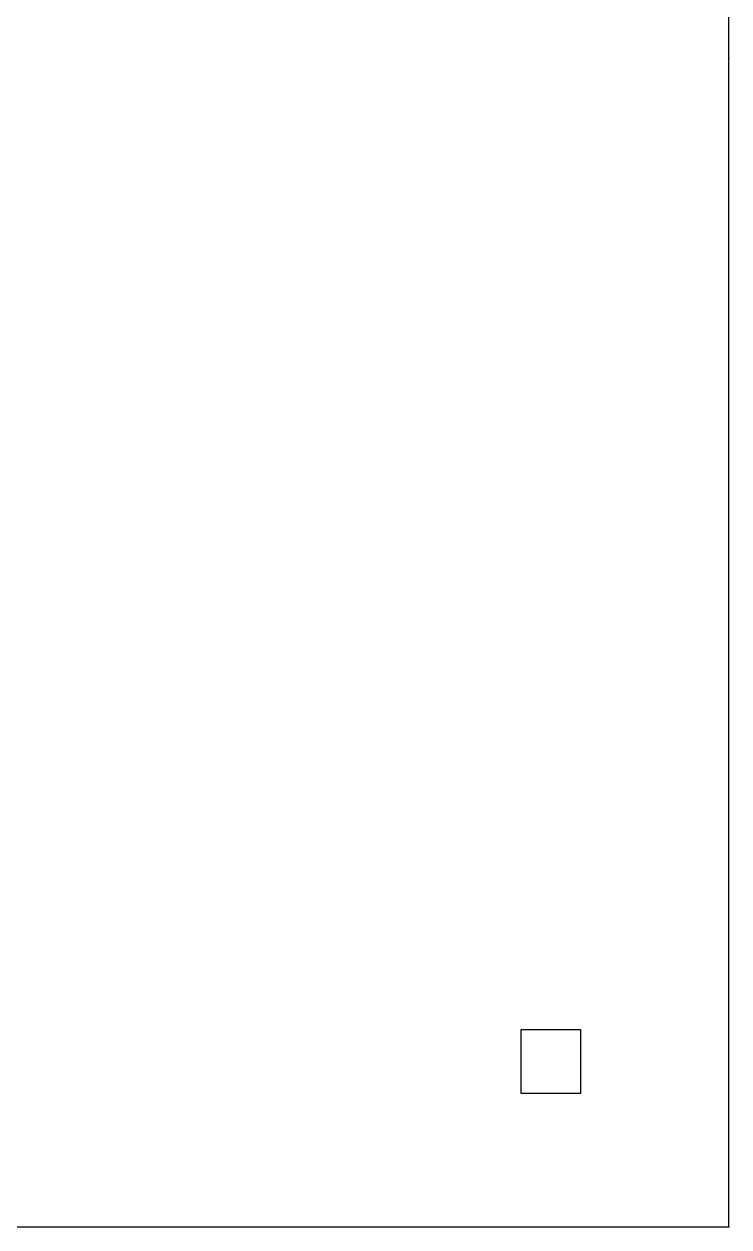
# Model space of a CAD drawing. Header units: inches. Extents: x 72602 to 350810, y -122122 to 43597.
# Drawn here: x 330412 to 337046, y -19403 to -8080 of the extents above; entities that cross this region are included whole.
import ezdxf

# ---------------------------------------------------------------- set-up
doc = ezdxf.new("R2010")
doc.units = ezdxf.units.IN
doc.header["$MEASUREMENT"] = 0
doc.layers.add('M-X-BKGD', color=8, linetype='Continuous')

msp = doc.modelspace()

# ---------------------------------------------------------------- linework, layer by layer
at = {"layer": 'M-X-BKGD'}
for p, q in [((337046, -8403), (337046, 43597)), ((337046, -8403), (337046, 43597)), ((337046, -19403), (337046, -8403)), ((337046, -19403), (337046, -8403)), ((253326, -19403), (337046, -19403)), ((253326, -19403), (337046, -19403))]:
    msp.add_line(p, q, dxfattribs=at)
msp.add_lwpolyline([(335649, -18146), (335089, -18146), (335089, -17545), (335649, -17545)], close=True, dxfattribs=at)
msp.add_lwpolyline([(335649, -18146), (335089, -18146), (335089, -17545), (335649, -17545)], close=True, dxfattribs=at)
for p in [(337046, -8403), (337046, -8403), (337046, -19403), (337046, -19403)]:
    msp.add_point(p, dxfattribs=at)

doc.saveas('drawing.dxf')
